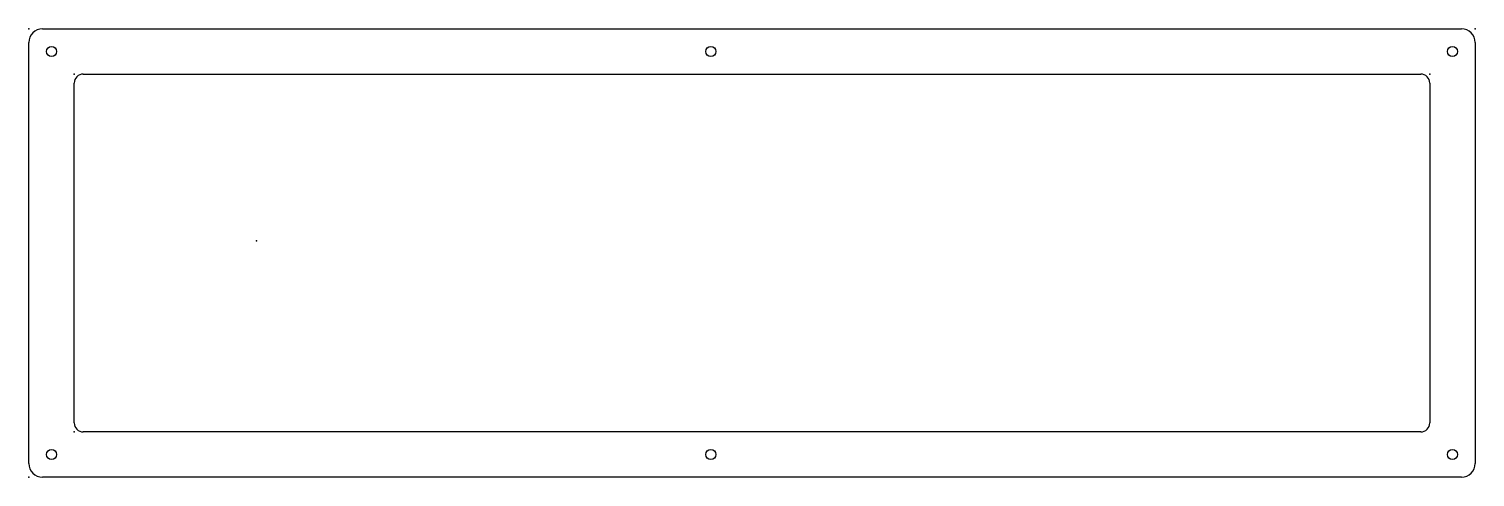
# Model space of a CAD drawing. Header units: millimetres. Extents: x -50 to 269, y 88 to 187.
import ezdxf

# ---------------------------------------------------------------- set-up
doc = ezdxf.new("R2010")
doc.units = ezdxf.units.MM
doc.header["$MEASUREMENT"] = 0
doc.layers.add('Uriel bottom 3 v1_0', color=7, linetype='Continuous')
doc.layers.add('Uriel bottom 3 v1_Uriel top pt1&2 v4_Acrylic Uriel', color=7, linetype='Continuous')

msp = doc.modelspace()

# ---------------------------------------------------------------- linework, layer by layer
at = {"layer": 'Uriel bottom 3 v1_0'}
for p, q in [((-47.32, 186.9), (266.26, 186.9)), ((-50.32, 90.75), (-50.32, 183.9)), ((269.26, 183.9), (269.26, 90.75)), ((-38.32, 176.9), (257.26, 176.9)), ((-40.32, 99.75), (-40.32, 174.9)), ((259.26, 174.9), (259.26, 99.75)), ((257.26, 97.75), (-38.32, 97.75)), ((266.26, 87.75), (-47.32, 87.75))]:
    msp.add_line(p, q, dxfattribs=at)
for centre in [(-45.32, 181.9), (100.37, 181.9), (264.26, 181.9), (-45.32, 92.75), (100.37, 92.75), (264.26, 92.75)]:
    msp.add_circle(centre, 1.1, dxfattribs=at)
for centre, radius, start, end in [((-47.32, 183.9), 3, 90, 180), ((266.26, 183.9), 3, 0, 90), ((-38.32, 174.9), 2, 90, 180), ((257.26, 174.9), 2, 0, 90), ((-38.32, 99.75), 2, 180, 270), ((257.26, 99.75), 2, 270, 0), ((-47.32, 90.75), 3, 180, 270), ((266.26, 90.75), 3, 270, 360)]:
    msp.add_arc(centre, radius, start, end, dxfattribs=at)
for p in [(-50.32, 186.9), (269.26, 186.9), (-40.32, 176.9), (259.26, 176.9), (0, 140), (-40.32, 97.75), (-50.32, 87.75)]:
    msp.add_point(p, dxfattribs=at)
at = {"layer": 'Uriel bottom 3 v1_Uriel top pt1&2 v4_Acrylic Uriel'}
for p, q in [((-47.32, 186.9), (266.26, 186.9)), ((-50.32, 90.75), (-50.32, 183.9)), ((269.26, 183.9), (269.26, 90.75)), ((-38.32, 176.9), (257.26, 176.9)), ((-40.32, 99.75), (-40.32, 174.9)), ((259.26, 174.9), (259.26, 99.75)), ((257.26, 97.75), (-38.32, 97.75)), ((266.26, 87.75), (-47.32, 87.75))]:
    msp.add_line(p, q, dxfattribs=at)
for centre in [(-45.32, 181.9), (100.37, 181.9), (264.26, 181.9), (-45.32, 92.75), (100.37, 92.75), (264.26, 92.75)]:
    msp.add_circle(centre, 1.1, dxfattribs=at)
for centre, radius, start, end in [((-47.32, 183.9), 3, 90, 180), ((266.26, 183.9), 3, 0, 90), ((-38.32, 174.9), 2, 90, 180), ((257.26, 174.9), 2, 360, 90), ((-38.32, 99.75), 2, 180, 270), ((257.26, 99.75), 2, 270, 0), ((-47.32, 90.75), 3, 180, 270), ((266.26, 90.75), 3, 270, 360)]:
    msp.add_arc(centre, radius, start, end, dxfattribs=at)
for p in [(-50.32, 186.9), (269.26, 186.9), (-40.32, 176.9), (259.26, 176.9), (0, 140), (-40.32, 97.75), (-50.32, 87.75)]:
    msp.add_point(p, dxfattribs=at)

doc.saveas('drawing.dxf')
